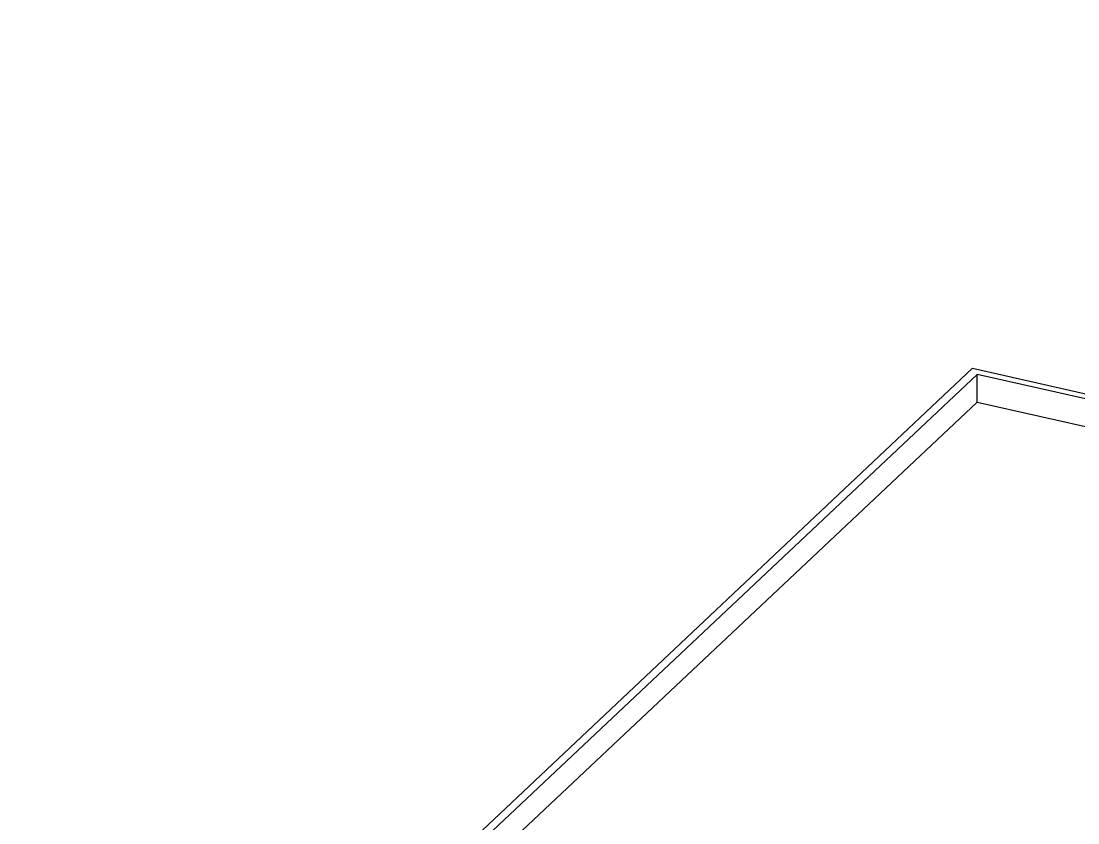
# Model space of a CAD drawing. Header units: millimetres. Extents: x -37866 to 44733, y -22737 to 33386.
# Drawn here: x -5679 to 7860, y 23111 to 33386 of the extents above; entities that cross this region are included whole.
import ezdxf

# ---------------------------------------------------------------- set-up
doc = ezdxf.new("R2010")
doc.units = ezdxf.units.MM
doc.layers.add('G-ANNO-TEXT', color=231, linetype='Continuous', lineweight=9)
doc.layers.add('I-WALL', color=2, linetype='Continuous', lineweight=9)
doc.styles.add('Arial', font='arial.ttf', dxfattribs={"height": 1967.065868})

msp = doc.modelspace()

# ---------------------------------------------------------------- linework, layer by layer
at = {"layer": 'I-WALL'}
for p, q in [((-9182, 14150), (6511, 28936)), ((6568, 28859), (-9125, 14074)), ((6511, 28936), (12690, 27540)), ((12524, 27513), (6568, 28859)), ((6568, 28504), (6568, 28859)), ((-9125, 13719), (6568, 28504)), ((6568, 28504), (12221, 27227))]:
    msp.add_line(p, q, dxfattribs=at)

# ---------------------------------------------------------------- texts
at = {"layer": 'G-ANNO-TEXT', "color": 7, "insert": (-31372, 32139), "char_height": 1967.07, "width": 29496, "attachment_point": 1, "rotation": 1.4424, "line_spacing_factor": 0.938532, "style": 'Arial', "bg_fill": 3, "box_fill_scale": 1.25, "bg_fill_color": 0, "bg_fill_transparency": 0}
msp.add_mtext('www.aryaahora.com', dxfattribs=at)

doc.saveas('drawing.dxf')
